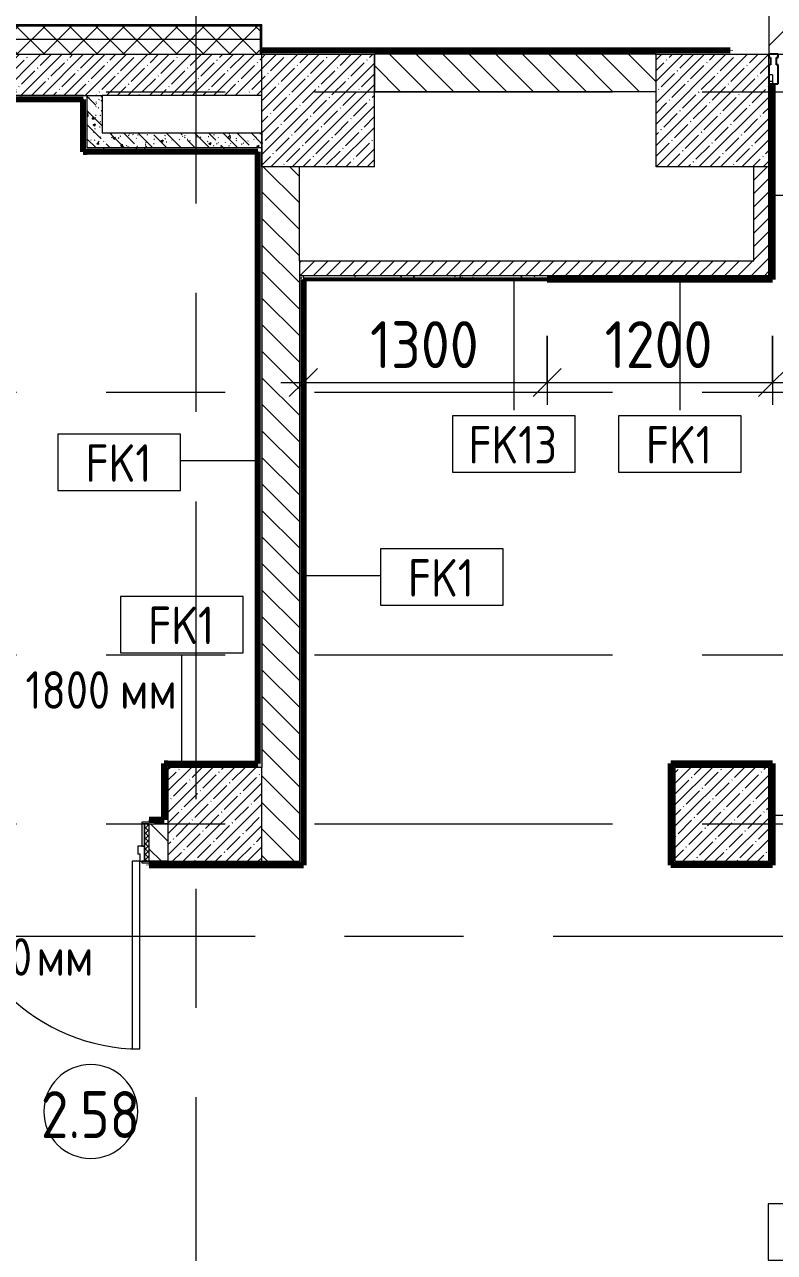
# Model space of a CAD drawing. Header units: millimetres. Extents: x -3245 to 186632, y -8553 to 29000.
# Drawn here: x 2796 to 6791, y 8816 to 15358 of the extents above; entities that cross this region are included whole.
import ezdxf

# ---------------------------------------------------------------- set-up
doc = ezdxf.new("R2010")
doc.units = ezdxf.units.MM
doc.linetypes.add('Осевая', pattern=[3175, 635, -476.25, 1587.5, -476.25])
for name, color, linetype, lineweight in [('A-ANNO-DIMS', 7, 'Continuous', 9), ('A-ANNO-DIMS-100', 7, 'Continuous', 9), ('A-AREA-IDEN', 7, 'Continuous', 9), ('A-DETL', 7, 'Continuous', 9), ('A-DOOR', 7, 'Continuous', 9), ('A-DOOR-1', 7, 'Continuous', 13), ('A-DOOR-FRAM', 7, 'Continuous', 13), ('A-DOOR-FRAM-1', 7, 'Continuous', 9), ('A-GLAZ-CWMG', 7, 'Continuous', 9), ('A-GLAZ-CWMG-1', 7, 'Continuous', 25), ('A-WALL', 7, 'Continuous', 9), ('A-WALL-IDEN', 7, 'Continuous', 9), ('I-WALL', 7, 'Continuous', 9), ('S-COLS', 7, 'Continuous', 9), ('Оси-2', 7, 'Осевая', 9)]:
    doc.layers.add(name, color=color, linetype=linetype, lineweight=lineweight)
for name, color, linetype, lineweight, true_color in [('A-DETL-GENF-2', 7, 'Continuous', 9, 0xc0c0c0), ('A-WALL-1', 7, 'Continuous', 9, 0xc0c0c0), ('A-WALL-4', 7, 'Continuous', 9, 0xff80c0), ('G-ANNO-TEXT-1', 7, 'Continuous', 9, 0x3c3c3c), ('I-WALL-10', 7, 'Continuous', 80, 0xff80c0), ('I-WALL-5', 7, 'Continuous', 9, 0xc0c0c0), ('I-WALL-9', 5, 'Continuous', 53, 0x0000ff), ('S-WALL-ANLY-1', 7, 'Continuous', 5, 0x008040)]:
    doc.layers.add(name, color=color, linetype=linetype, lineweight=lineweight, true_color=true_color)
doc.styles.add('GOST Common', font='GOST_Common.ttf', dxfattribs={"width": 0.9, "height": 200})
doc.styles.add('GOST Common_1', font='GOST_Common.ttf', dxfattribs={"width": 0.9, "height": 250})
doc.styles.add('ISOCPEUR', font='isocpeur.ttf', dxfattribs={"width": 0.9, "height": 250})
doc.dimstyles.new('ISO-2_5_0_9К_БОЛЬШОЙ', dxfattribs={"dimscale": 304.8, "dimtxt": 248.995294, "dimasz": 0.492126, "dimexe": 0.393701, "dimexo": 0.984252, "dimgap": 0, "dimtad": 1, "dimdec": 0, "dimrnd": 10, "dimzin": 0, "dimdsep": 46, "dimtxsty": 'ISOCPEUR', "dimblk1": 'OBLIQUE', "dimblk2": 'OBLIQUE', "dimsah": 1, "dimcen": 0.09, "dimdle": 0.393701, "dimazin": 0, "dimtfac": 1, "dimtdec": 4, "dimtix": 1, "dimtmove": 0, "dimatfit": 3, "dimfxl": 1, "dimtvp": 1, "dimtolj": 1, "dimtzin": 0, "dimarcsym": 2})
pattern_1 = [(45, (0, 0), (-57.02463, 57.02463), []), (45, (57.025, 0), (-57.02463, 57.02463), [100.806, -20.161, 3.353, -16.808])]
pattern_2 = [(135, (0, 0), (-70.7107, -70.7107), [])]
pattern_3 = [(135, (0, 0), (-75.43415, -75.43415), [106.68, -17.78, 3.556, -17.78]), (135, (0, 75.39), (-75.43415, -75.43415), []), (50, (0, 0), (127.5292, -11.1576), [13.335, -146.685]), (355, (0, 0), (-24.6697, 133.74), [10.668, -117.348]), (100.451, (10.63, -0.93), (102.8597, 122.5818), [11.333, -124.663]), (46.184, (0, 35.56), (189.7552, -29.4304), [20.002, -220.027]), (96.636, (15.81, 33.1), (166.1822, 173.1996), [17, -186.995]), (351.184, (0, 35.56), (166.184, 173.1976), [16.002, -176.022]), (21, (17.78, 26.67), (106.1303, -71.586), [13.335, -146.685]), (326, (17.78, 26.67), (43.2619, 128.9318), [10.668, -117.348]), (71.451, (26.62, 20.7), (149.392, 57.3451), [11.333, -124.663]), (37.5, (0, 0), (2.16223, 59.18836), [3.353, -112.573, 3.353, -115.773, -117.793]), (37.5, (0, 0), (2.16223, 59.18836), [-235.052, 3.353, -114.44]), (7.5, (0, 0), (46.77386, 70.12615), [3.353, -64.567, 3.353, -109.906, -44.894]), (7.5, (0, 0), (46.77386, 70.12615), [-181.178, 3.353, -41.542]), (327.5, (-39.65, 0), (94.91367, -4.0101), [3.353, -41.097, 3.353, -135.331, -184.023]), (327.5, (-39.65, 0), (94.91367, -4.0101), [-183.134, 3.353, -180.67]), (317.5, (-57.43, 0), (103.69057, 17.7988), [3.353, -54.432, 3.353, -88.748, -130.683]), (317.5, (-57.43, 0), (103.69057, 17.7988), [-149.885, 3.353, -127.33])]
pattern_4 = [(45, (0, 0), (-35.35534, 35.35534), [])]
pattern_5 = [(0, (0, 0), (121.92, 30.48), [10.058, -81.382, 10.058, -81.382, -487.68]), (0, (0, 0), (121.92, 30.48), [-182.88, 10.058, -172.822, 10.058, -81.382, -213.36]), (0, (0, 0), (121.92, 30.48), [-457.2, 10.058, -50.902, 10.058, -142.342]), (120, (45.72, 15.24), (-87.356454, 90.34582), [10.058, -81.382, 10.058, -81.382, -487.68]), (120, (45.72, 15.24), (-87.356454, 90.34582), [-182.88, 10.058, -172.822, 10.058, -81.382, -213.36]), (120, (45.72, 15.24), (-87.356454, 90.34582), [-457.2, 10.058, -50.902, 10.058, -142.342]), (240, (60.96, 76.2), (-34.563546, -120.82582), [10.058, -81.382, 10.058, -81.382, -487.68]), (240, (60.96, 76.2), (-34.563546, -120.82582), [-182.88, 10.058, -172.822, 10.058, -81.382, -213.36]), (240, (60.96, 76.2), (-34.563546, -120.82582), [-457.2, 10.058, -50.902, 10.058, -142.342])]

# ---------------------------------------------------------------- blocks, each defined once
blk = doc.blocks.new('110_Дверь_СКБ_1Ст_Внутренняя1 - Д-4к_п__1100x2100h_Артистические EI30-33310874-План отделки стен 2 этажа в осях 1-12')
at = {"layer": 'A-DOOR'}
h = blk.add_hatch(dxfattribs=at)
h.set_pattern_fill('FP_15', color=256, style=0, pattern_type=2)
h.set_pattern_definition([(135, (1751.41, 164.685), (-14.14214, -14.14214), []), (225, (1751.41, 164.685), (14.14214, -14.14214), [])])
h.paths.add_polyline_path([(537.5, 100), (537.5, -100), (562.5, -100), (562.5, 100)])
at = {"layer": 'A-DOOR-FRAM-1'}
h = blk.add_hatch(dxfattribs=at)
h.set_pattern_fill('FP_16', color=256, style=0, pattern_type=2)
h.set_pattern_definition([(45, (-371.384, 164.685), (-14.1421, 14.1421), []), (135, (-371.384, 164.685), (-14.1421, -14.1421), [])])
h.paths.add_polyline_path([(-512.5, 100), (-537.5, 100), (-537.5, -100), (-512.5, -100)])
at = {"layer": 'A-DOOR'}
blk.add_arc((-487.5, 100), 1000, 360, 90, dxfattribs=at)
at = {"layer": 'A-DOOR-1'}
for p, q in [((-487.5, 1100), (-487.5, 100)), ((-447.5, 1100), (-487.5, 1100)), ((-447.5, 100), (-447.5, 1100)), ((-487.5, 100), (-447.5, 100))]:
    blk.add_line(p, q, dxfattribs=at)
at = {"layer": 'A-DOOR-FRAM'}
for p, q in [((-497.5, 108), (-567.5, 108)), ((-567.5, 108), (-567.5, 100)), ((-567.5, 100), (-497.5, 100)), ((-512.5, 100), (-537.5, 100)), ((-537.5, 100), (-537.5, -100)), ((-487.5, 100), (-512.5, 100)), ((-512.5, 100), (-512.5, 20)), ((-512.5, -100), (-512.5, 100)), ((-497.5, 100), (-512.5, 100)), ((-512.5, 100), (-512.5, 99)), ((-512.5, 99), (-497.5, 99)), ((-497.5, 100), (-497.5, 108)), ((-497.5, 99), (-497.5, 100)), ((-487.5, 60), (-487.5, 100)), ((512.5, 100), (512.5, 60)), ((537.5, 100), (512.5, 100)), ((592.5, 108), (522.5, 108)), ((522.5, 108), (522.5, 100)), ((537.5, 100), (522.5, 100)), ((522.5, 100), (522.5, 99)), ((522.5, 100), (592.5, 100)), ((522.5, 99), (537.5, 99)), ((537.5, 20), (537.5, 100)), ((562.5, 100), (537.5, 100)), ((537.5, 100), (537.5, -100)), ((537.5, 99), (537.5, 100)), ((562.5, -100), (562.5, 100)), ((592.5, 100), (592.5, 108)), ((-512.5, 20), (-477.5, 20)), ((-497.5, 20), (-512.5, 20)), ((-512.5, 20), (-512.5, -100)), ((-497.5, -100), (-497.5, 20)), ((-477.5, 60), (-487.5, 60)), ((-477.5, 20), (-477.5, 60)), ((512.5, 60), (502.5, 60)), ((502.5, 60), (502.5, 20)), ((502.5, 20), (537.5, 20)), ((537.5, 20), (522.5, 20)), ((522.5, 20), (522.5, -100)), ((537.5, -100), (537.5, 20)), ((-497.5, -100), (-567.5, -100)), ((-567.5, -100), (-567.5, -108)), ((-567.5, -108), (-497.5, -108)), ((-537.5, -100), (-512.5, -100)), ((-512.5, -100), (-497.5, -100)), ((-497.5, -108), (-497.5, -100)), ((522.5, -100), (537.5, -100)), ((592.5, -100), (522.5, -100)), ((522.5, -100), (522.5, -108)), ((522.5, -108), (592.5, -108)), ((537.5, -100), (562.5, -100)), ((592.5, -108), (592.5, -100))]:
    blk.add_line(p, q, dxfattribs=at)
blk = doc.blocks.new('BSC_Колонна _Прямоугольная - 500х500-22206884-План отделки стен 2 этажа в осях 1-12')
at = {"layer": 'S-COLS'}
h = blk.add_hatch(dxfattribs=at)
h.set_pattern_fill('FP_72', color=256, style=0, pattern_type=2)
h.set_pattern_definition([(45, (-6510, -11150), (-57.02463, 57.02463), []), (45, (-6452.975, -11150), (-57.02463, 57.02463), [100.806, -20.161, 3.353, -16.808])])
h.paths.add_polyline_path([(-250, -250), (250, -250), (250, 250), (-250, 250)])
for p, q in [((250, 250), (-250, 250)), ((-250, 250), (-250, -250)), ((250, -250), (250, 250)), ((-250, -250), (250, -250))]:
    blk.add_line(p, q, dxfattribs=at)
blk = doc.blocks.new('BSC_Колонна _Прямоугольная - 500х500-V64-План отделки стен 2 этажа в осях 1-12')
at = {"layer": 'S-COLS'}
h = blk.add_hatch(dxfattribs=at)
h.set_pattern_fill('FP_73', color=256, style=0, pattern_type=2)
h.set_pattern_definition([(45, (-3810, -11150), (-57.0246, 57.0246), []), (45, (-3752.975, -11150), (-57.0246, 57.0246), [100.806, -20.161, 3.353, -16.808])])
h.paths.add_polyline_path([(-250, -250), (250, -250), (250, 250), (-250, 250)])
for p, q in [((250, 250), (-250, 250)), ((-250, 250), (-250, -250)), ((250, -250), (250, 250)), ((-250, -250), (250, -250))]:
    blk.add_line(p, q, dxfattribs=at)
blk = doc.blocks.new('Прямоугольный импост - Импост структурный с накладкой - 160мм-23997897-План отделки стен 2 этажа в осях 1-12')
at = {"layer": 'A-GLAZ-CWMG-1'}
for p, q in [((0, 140), (-50, 140)), ((-50, 140), (-50, 40)), ((0, 40), (0, 140)), ((-50, 40), (-40, 40)), ((-40, 0), (-40, 40)), ((-10, 0), (-10, 40)), ((-10, 40), (0, 40)), ((0, 0), (-10, 0)), ((0, -17), (0, 0)), ((-40, 0), (-50, 0)), ((-50, 0), (-50, -17)), ((-50, -17), (0, -17))]:
    blk.add_line(p, q, dxfattribs=at)
blk = doc.blocks.new('М_стена_0001 - Типоразмер_без рамки-25382661-План отделки стен 2 этажа в осях 1-12')
at = {"layer": 'A-WALL-IDEN'}
for p, q in [((3.258, 1.523), (-3.273, 1.523)), ((-3.273, 1.523), (-3.273, -1.477)), ((3.258, -1.477), (3.258, 1.523)), ((-3.273, -1.477), (3.258, -1.477))]:
    blk.add_line(p, q, dxfattribs=at)
blk = doc.blocks.new('Марка_Помещения - Номер-25198446-План отделки стен 2 этажа в осях 1-12')
at = {"layer": 'A-AREA-IDEN'}
for start, end in [(360, 180), (180, 360)]:
    blk.add_arc((0, 0), 2.5, start, end, dxfattribs=at)
blk = doc.blocks.new('DIMBLOCK15-План отделки стен 2 этажа в осях 1-12')
at = {"layer": 'A-ANNO-DIMS-100'}
for p, q in [((5579.5, 13699), (5579.5, 13331)), ((5579.5, 13451), (5579.5, 13699)), ((4281, 13257.1), (4281, 13571)), ((4161, 13451), (5579.5, 13451)), ((4281, 13451), (4281, 13257.1))]:
    blk.add_line(p, q, dxfattribs=at)
at = {"layer": 'A-ANNO-DIMS-100', "lineweight": 20}
for p, q in [((4281, 13451), (4356, 13526)), ((5579.5, 13451), (5654.5, 13526)), ((4281, 13451), (4206, 13376)), ((5579.5, 13451), (5504.5, 13376))]:
    blk.add_line(p, q, dxfattribs=at)
at = {"layer": 'A-ANNO-DIMS-100', "color": 0, "insert": (4635.8, 13777.6), "char_height": 250, "width": 706.764, "attachment_point": 1, "line_spacing_factor": 1.149209, "style": 'ISOCPEUR'}
blk.add_mtext('1300', dxfattribs=at)
blk = doc.blocks.new('_Oblique')
at = {"color": 0, "linetype": 'ByBlock', "lineweight": -2}
blk.add_line((-0.5, -0.5), (0.5, 0.5), dxfattribs=at)
blk = doc.blocks.new('DIMBLOCK16-План отделки стен 2 этажа в осях 1-12')
at = {"layer": 'A-ANNO-DIMS-100'}
for p, q in [((5579.5, 13699), (5579.5, 13331)), ((5579.5, 13451), (5579.5, 13699)), ((6781, 13699), (6781, 13331)), ((6781, 13451), (6781, 13699)), ((5579.5, 13451), (6901, 13451))]:
    blk.add_line(p, q, dxfattribs=at)
at = {"layer": 'A-ANNO-DIMS-100', "lineweight": 20}
for p, q in [((5579.5, 13451), (5654.5, 13526)), ((6781, 13451), (6856, 13526)), ((5579.5, 13451), (5504.5, 13376)), ((6781, 13451), (6706, 13376))]:
    blk.add_line(p, q, dxfattribs=at)
at = {"layer": 'A-ANNO-DIMS-100', "color": 0, "insert": (5885.8, 13777.6), "char_height": 250, "width": 706.764, "attachment_point": 1, "line_spacing_factor": 1.149209, "style": 'ISOCPEUR'}
blk.add_mtext('1200', dxfattribs=at)

msp = doc.modelspace()

# ---------------------------------------------------------------- hatches: boundary and pattern name
at = {"layer": 'A-DETL-GENF-2'}
h = msp.add_hatch(dxfattribs=at)
h.set_pattern_fill('FP_103', color=256, style=0, pattern_type=2)
h.set_pattern_definition([(45, (0, 0), (-212.132, 212.132), [])])
h.paths.add_polyline_path([(13710.3, 15200), (13710.3, 27150), (4660, 27150), (4660, 26500), (4060, 26500), (4060, 25750), (9710, 25750), (9710, 20770), (6760, 20770), (6760, 15200), (13603.1, 15200)])
at = {"layer": 'A-WALL'}
h = msp.add_hatch(dxfattribs=at)
h.set_pattern_fill('FP_14', color=256, style=0, pattern_type=2)
h.set_pattern_definition([(45, (0, 0), (-70.7107, 70.7107), []), (135, (0, 0), (-70.7107, -70.7107), [])])
h.paths.add_polyline_path([(4052, 15200), (4052, 15350), (-110, 15350), (-110, 15200), (2867.7, 15200)])
at = {"layer": 'I-WALL'}
h = msp.add_hatch(dxfattribs=at)
h.set_pattern_fill('FP_17', color=256, style=0, pattern_type=2)
h.set_pattern_definition(pattern_1)
h.paths.add_polyline_path([(4060, 14980), (4060, 15200), (390, 15200), (390, 14980), (3210, 14980)])
h = msp.add_hatch(dxfattribs=at)
h.set_pattern_fill('FP_13', color=256, style=0, pattern_type=2)
h.set_pattern_definition(pattern_2)
h.paths.add_polyline_path([(6160, 15000), (6160, 15200), (4660, 15200), (4660, 15000)])
h = msp.add_hatch(dxfattribs=at)
h.set_pattern_fill('FP_89', color=256, style=0, pattern_type=2)
h.set_pattern_definition(pattern_5)
h.paths.add_polyline_path([(6760, 14020), (6780, 14020), (6780, 15090), (6760, 15090), (6760, 14423.7)])
h = msp.add_hatch(dxfattribs=at)
h.set_pattern_fill('FP_89', color=256, style=0, pattern_type=2)
h.set_pattern_definition(pattern_5)
h.paths.add_polyline_path([(3110, 14960), (3110, 14980), (415, 14980), (415, 14960), (2867.7, 14960)])
h = msp.add_hatch(dxfattribs=at)
h.set_pattern_fill('FP_89', color=256, style=0, pattern_type=2)
h.set_pattern_definition(pattern_5)
h.paths.add_polyline_path([(3130, 14680.7), (3130, 14980), (3110, 14980), (3110, 14680.7)])
h = msp.add_hatch(dxfattribs=at)
h.set_pattern_fill('FP_42', color=256, style=0, pattern_type=2)
h.set_pattern_definition(pattern_3)
h.paths.add_polyline_path([(3210, 14700.7), (3210, 14980), (3130, 14980), (3130, 14700.7)])
h = msp.add_hatch(dxfattribs=at)
h.set_pattern_fill('FP_42', color=256, style=0, pattern_type=2)
h.set_pattern_definition(pattern_3)
h.paths.add_polyline_path([(4060, 14700.7), (4060, 14780.7), (3210, 14780.7), (3210, 14700.7)])
h = msp.add_hatch(dxfattribs=at)
h.set_pattern_fill('FP_89', color=256, style=0, pattern_type=2)
h.set_pattern_definition(pattern_5)
h.paths.add_polyline_path([(4060, 14680.7), (4060, 14700.7), (3130, 14700.7), (3130, 14680.7), (4040, 14680.7)])
h = msp.add_hatch(dxfattribs=at)
h.set_pattern_fill('FP_89', color=256, style=0, pattern_type=2)
h.set_pattern_definition(pattern_5)
h.paths.add_polyline_path([(4060, 11400), (4060, 14680.7), (4040, 14679.7), (4040, 11400)])
h = msp.add_hatch(dxfattribs=at)
h.set_pattern_fill('FP_13', color=256, style=0, pattern_type=2)
h.set_pattern_definition(pattern_2)
h.paths.add_polyline_path([(4060, 10900), (4260, 10900), (4260, 14600), (4060, 14600), (4060, 11400)])
h = msp.add_hatch(dxfattribs=at)
h.set_pattern_fill('FP_41', color=256, style=0, pattern_type=2)
h.set_pattern_definition(pattern_4)
h.paths.add_polyline_path([(6760, 14100), (6760, 14600), (6680, 14600), (6680, 14100)])
h = msp.add_hatch(dxfattribs=at)
h.set_pattern_fill('FP_41', color=256, style=0, pattern_type=2)
h.set_pattern_definition(pattern_4)
h.paths.add_polyline_path([(6760, 14020), (6760, 14100), (4260, 14100), (4260, 14020)])
h = msp.add_hatch(dxfattribs=at)
h.set_pattern_fill('FP_89', color=256, style=0, pattern_type=2)
h.set_pattern_definition(pattern_5)
h.paths.add_polyline_path([(4281, 14000), (6780, 14000), (6780, 14020), (4260, 14020), (4260, 14000), (4280, 14000)])
h = msp.add_hatch(dxfattribs=at)
h.set_pattern_fill('FP_89', color=256, style=0, pattern_type=2)
h.set_pattern_definition(pattern_5)
h.paths.add_polyline_path([(4260, 10880), (4280, 10880), (4280, 14000), (4260, 14000), (4260, 10900)])
h = msp.add_hatch(dxfattribs=at)
h.set_pattern_fill('FP_89', color=256, style=0, pattern_type=2)
h.set_pattern_definition(pattern_5)
h.paths.add_polyline_path([(3560, 11100), (3560, 11420), (3540, 11420), (3540, 11100)])
h = msp.add_hatch(dxfattribs=at)
h.set_pattern_fill('FP_89', color=256, style=0, pattern_type=2)
h.set_pattern_definition(pattern_5)
h.paths.add_polyline_path([(4040, 11400), (4039, 11420), (3560, 11420), (3560, 11400)])
h = msp.add_hatch(dxfattribs=at)
h.set_pattern_fill('FP_89', color=256, style=0, pattern_type=2)
h.set_pattern_definition(pattern_5)
h.paths.add_polyline_path([(6260, 10880), (6260, 11420), (6240, 11420), (6240, 10880)])
h = msp.add_hatch(dxfattribs=at)
h.set_pattern_fill('FP_89', color=256, style=0, pattern_type=2)
h.set_pattern_definition(pattern_5)
h.paths.add_polyline_path([(6760, 11400), (6760, 11420), (6260, 11420), (6260, 11400)])
h = msp.add_hatch(dxfattribs=at)
h.set_pattern_fill('FP_89', color=256, style=0, pattern_type=2)
h.set_pattern_definition(pattern_5)
h.paths.add_polyline_path([(6780, 10900), (6780, 11420), (6760, 11420), (6760, 10900)])
h = msp.add_hatch(dxfattribs=at)
h.set_pattern_fill('FP_13', color=256, style=0, pattern_type=2)
h.set_pattern_definition(pattern_2)
h.paths.add_polyline_path([(546, 10900), (2360, 10900), (2360, 11100), (390, 11100), (390, 10900), (526, 10900)])
h.paths.add_polyline_path([(3560, 10900), (3560, 11100), (3460, 11100), (3460, 10900), (3490, 10900)])
h = msp.add_hatch(dxfattribs=at)
h.set_pattern_fill('FP_89', color=256, style=0, pattern_type=2)
h.set_pattern_definition(pattern_5)
h.paths.add_polyline_path([(3540, 11100), (3540, 11120), (3460, 11120), (3460, 11108), (3490, 11107.5), (3490, 11100)])
h.paths.add_polyline_path([(1690, 11100), (2330, 11100), (2330, 11108), (2360, 11108), (2360, 11120), (1690, 11120)])
h = msp.add_hatch(dxfattribs=at)
h.set_pattern_fill('FP_89', color=256, style=0, pattern_type=2)
h.set_pattern_definition(pattern_5)
h.paths.add_polyline_path([(4260, 10880), (4260, 10900), (3490, 10900), (3490, 10892), (3460, 10892), (3460, 10880), (4209.6, 10880)])
h.paths.add_polyline_path([(526, 10880), (2360, 10880), (2360, 10892), (2330, 10892), (2330, 10900), (526, 10900)])
h = msp.add_hatch(dxfattribs=at)
h.set_pattern_fill('FP_89', color=256, style=0, pattern_type=2)
h.set_pattern_definition(pattern_5)
h.paths.add_polyline_path([(6780, 10880), (6780, 10900), (6260, 10900), (6260, 10880), (6760, 10880)])
at = {"layer": 'S-COLS'}
h = msp.add_hatch(dxfattribs=at)
h.set_pattern_fill('FP_17', color=256, style=0, pattern_type=2)
h.set_pattern_definition(pattern_1)
h.paths.add_polyline_path([(4209.6, 14600), (4660, 14600), (4660, 15200), (4060, 15200), (4060, 14600)])
h = msp.add_hatch(dxfattribs=at)
h.set_pattern_fill('FP_17', color=256, style=0, pattern_type=2)
h.set_pattern_definition(pattern_1)
h.paths.add_polyline_path([(6760, 14600), (6760, 15200), (6160, 15200), (6160, 14600), (6442.2, 14600)])

# ---------------------------------------------------------------- linework, layer by layer
at = {"layer": 'A-DETL'}
for p, q in [((6760, 20770), (6760, 15200)), ((6760, 15200), (13710.3, 15200))]:
    msp.add_line(p, q, dxfattribs=at)
at = {"layer": 'A-WALL'}
for p, q in [((4055, 15353), (-263, 15353)), ((4052, 15350), (-260, 15350)), ((4052, 15200), (4052, 15350)), ((4055, 15200), (4055, 15353)), ((3110, 14980), (3210, 14980)), ((3110, 14959), (3110, 14960)), ((4040, 14680.7), (3130, 14680.7)), ((4040, 14680.7), (4040, 14679.7)), ((4260, 14100), (4260, 10900)), ((4280, 14000), (4280, 10880)), ((5579.5, 14000), (4280, 14000)), ((4040, 11420), (4039, 11420)), ((3540, 11100), (3490, 11100)), ((3490, 10900), (3560, 10900)), ((3560, 10900), (3490, 10900)), ((4060, 10900), (4260, 10900))]:
    msp.add_line(p, q, dxfattribs=at)
at = {"layer": 'A-WALL-1'}
for p in [(-268, 15358), (4060, 15200)]:
    msp.add_line(p, (4060, 15358), dxfattribs=at)
at = {"layer": 'A-WALL-4'}
for p, q in [((440, 14960), (3110, 14960)), ((3110, 14959), (3110, 14680.7)), ((4040, 14679.7), (4040, 11420)), ((5579.5, 13999), (5579.5, 14000)), ((4039, 11420), (3560, 11420)), ((3540, 11120), (3540, 11121))]:
    msp.add_line(p, q, dxfattribs=at)
at = {"layer": 'A-WALL-IDEN'}
for p, q in [((6780.5, 14449.3), (7191.4, 14449.3)), ((5402.8, 13999.5), (5402.8, 13303.3)), ((6286, 13999.5), (6286, 13303.3)), ((4039.5, 13033.8), (3627, 13033.8)), ((4280.5, 12422.3), (4691.4, 12422.3)), ((3634.3, 11420.5), (3634.3, 11997.2)), ((6780.5, 11145.9), (7191.4, 11145.9))]:
    msp.add_line(p, q, dxfattribs=at)
at = {"layer": 'I-WALL-10'}
for p, q in [((4060, 15220), (4060, 15221)), ((4060, 15221), (6555, 15221)), ((6555, 15220), (4060, 15220)), ((6555, 15220), (6555, 15221)), ((6780, 14000), (6780, 15043)), ((6781, 15043), (6780, 15043)), ((6781, 15043), (6781, 13999)), ((3109, 14959), (460, 14959)), ((3109, 14679.7), (3109, 14959)), ((4039, 14679.7), (3109, 14679.7)), ((3110, 14680.7), (3130, 14680.7)), ((4039, 11421), (4039, 14679.7)), ((4281, 14000), (4281, 10879)), ((5579.5, 14000), (6780, 14000)), ((6781, 13999), (5579.5, 13999)), ((3539, 11421), (4039, 11421)), ((3539, 11121), (3539, 11421)), ((3560, 11420), (3540, 11420)), ((3540, 11420), (3540, 11121)), ((6239, 11421), (6781, 11421)), ((6239, 10879), (6239, 11421)), ((6780, 11420), (6240, 11420)), ((6240, 11420), (6240, 10880)), ((6780, 10880), (6780, 11420)), ((6781, 11421), (6781, 10879)), ((3539, 11121), (3460, 11121)), ((3460, 11121), (3460, 11120)), ((3460, 11120), (3540, 11120)), ((4280, 10880), (3460, 10880)), ((3460, 10879), (3460, 10880)), ((3460, 10879), (4281, 10879)), ((6781, 10879), (6239, 10879)), ((6240, 10880), (6780, 10880))]:
    msp.add_line(p, q, dxfattribs=at)
at = {"layer": 'I-WALL-5'}
for p, q in [((390, 15200), (4060, 15200)), ((4060, 14980), (4060, 15200)), ((6160, 15200), (4660, 15200)), ((4660, 15200), (4660, 15000)), ((6160, 15000), (6160, 15200)), ((6760, 14020), (6760, 15090)), ((6780, 15090), (6760, 15090)), ((6780, 15090), (6780, 15043)), ((6160, 15000), (4660, 15000)), ((3110, 14980), (390, 14980)), ((3130, 14700.7), (3130, 14980)), ((4060, 14980), (3210, 14980)), ((3210, 14980), (3210, 14780.7)), ((3210, 14780.7), (4060, 14780.7)), ((4060, 14780.7), (4060, 11400)), ((4060, 14700.7), (3130, 14700.7)), ((4260, 14600), (4060, 14600)), ((4260, 14100), (4260, 14600)), ((6760, 14600), (6680, 14600)), ((6680, 14100), (6680, 14600)), ((4260, 14100), (6680, 14100)), ((6760, 14020), (4260, 14020)), ((6780, 11420), (6780, 11420)), ((3460, 11120), (3460, 11108)), ((3540, 11121), (3540, 11121)), ((3560, 11100), (3540, 11100)), ((3460, 10892), (3460, 10880))]:
    msp.add_line(p, q, dxfattribs=at)
at = {"layer": 'I-WALL-9'}
msp.add_line((5579.5, 13999), (4280, 13999), dxfattribs=at)
at = {"layer": 'S-COLS'}
for p, q in [((4060, 14600), (4060, 15200)), ((4060, 15200), (4660, 15200)), ((4660, 15000), (4660, 15200)), ((6160, 14600), (6160, 15200)), ((6160, 15200), (6760, 15200)), ((6760, 14600), (6760, 15200)), ((4660, 14600), (4660, 15000)), ((4260, 14600), (4060, 14600)), ((4660, 14600), (4260, 14600)), ((6760, 14600), (6160, 14600))]:
    msp.add_line(p, q, dxfattribs=at)
at = {"layer": 'S-WALL-ANLY-1'}
msp.add_line((4060, 15279), (-189, 15279), dxfattribs=at)
at = {"layer": 'Оси-2'}
for p, q in [((3710, 593.7), (3710, 24898.1)), ((55, 15000), (30760, 15000)), ((55, 13400), (30760, 13400)), ((55, 12000), (35770, 12000)), ((55, 11100), (35770, 11100)), ((1325, 10500), (35770, 10500))]:
    msp.add_line(p, q, dxfattribs=at)

# ---------------------------------------------------------------- block references
at = {"layer": 'A-AREA-IDEN', "xscale": 99.99999999999993, "yscale": 99.99999999999993, "zscale": 99.99999999999993}
msp.add_blockref('Марка_Помещения - Номер-25198446-План отделки стен 2 этажа в осях 1-12', (3148.5, 9566.5), dxfattribs=at)
at = {"layer": 'A-DOOR', "rotation": 180}
msp.add_blockref('110_Дверь_СКБ_1Ст_Внутренняя1 - Д-4к_п__1100x2100h_Артистические EI30-33310874-План отделки стен 2 этажа в осях 1-12', (2922.5, 11000), dxfattribs=at)
at = {"layer": 'A-GLAZ-CWMG', "rotation": 180}
msp.add_blockref('Прямоугольный импост - Импост структурный с накладкой - 160мм-23997897-План отделки стен 2 этажа в осях 1-12', (6760, 15183), dxfattribs=at)
at = {"layer": 'A-WALL-IDEN', "xscale": 99.99999999999993, "yscale": 99.99999999999993, "zscale": 99.99999999999993}
for p in [(5403.5, 13120.9), (6286.7, 13120.9), (3301.2, 13023.4), (5018.8, 12411.8), (3635.1, 12158.8), (7083.6, 8922.1)]:
    msp.add_blockref('М_стена_0001 - Типоразмер_без рамки-25382661-План отделки стен 2 этажа в осях 1-12', p, dxfattribs=at)
at = {"layer": 'S-COLS'}
for name, p in [('BSC_Колонна _Прямоугольная - 500х500-V64-План отделки стен 2 этажа в осях 1-12', (3810, 11150)), ('BSC_Колонна _Прямоугольная - 500х500-22206884-План отделки стен 2 этажа в осях 1-12', (6510, 11150))]:
    msp.add_blockref(name, p, dxfattribs=at)

# ---------------------------------------------------------------- texts
at = {"layer": 'A-AREA-IDEN', "insert": (2882.8, 9675), "char_height": 250, "width": 663.797, "attachment_point": 1, "style": 'GOST Common_1'}
msp.add_mtext('2.58', dxfattribs=at)
at = {"layer": 'A-WALL-IDEN', "char_height": 200, "attachment_point": 1, "style": 'GOST Common'}
for s, insert, width in [('FK13', (5160.8, 13218.9), 598.861), ('FK1', (6106.5, 13218.9), 447.342), ('FK1', (3121, 13121.4), 447.342), ('FK1', (4838.5, 12509.8), 447.342), ('FK1', (3454.8, 12256.8), 447.342)]:
    msp.add_mtext(s, dxfattribs=dict(at, insert=insert, width=width))
at = {"layer": 'G-ANNO-TEXT-1', "char_height": 200, "attachment_point": 1, "style": 'GOST Common'}
for s, insert, width in [(' 1800 ', (2691.3, 11912.4), 743.164), ('мм', (3304.5, 11912.4), 360.759), (' = 1800 ', (2050.2, 10490.3), 981.265), ('мм', (2859.8, 10490.3), 360.759)]:
    msp.add_mtext(s, dxfattribs=dict(at, insert=insert, width=width))

# ---------------------------------------------------------------- dimensions: what is measured, and where the dimension line sits
at = {"layer": 'A-ANNO-DIMS'}
for base, p1, p2, override, picture, middle in [((5579.5432, 13451.0268), (4281, 13557.0928), (5579.5432, 13999), {"dimpost": '<>', "dimfxl": 1371.676477}, 'DIMBLOCK15-План отделки стен 2 этажа в осях 1-12', (4930.2716, 13576.0268)), ((6781.0001, 13451.0268), (5579.5432, 13999), (6781.0001, 13999), {"dimpost": '<>', "dimfxl": 1201.456933}, 'DIMBLOCK16-План отделки стен 2 этажа в осях 1-12', (6180.2716, 13576.0268))]:
    dim = msp.add_linear_dim(base=base, p1=p1, p2=p2, dimstyle='ISO-2_5_0_9К_БОЛЬШОЙ', override=override, dxfattribs=at)
    dim.commit()
    dim.dimension.update_dxf_attribs({"geometry": picture, "text_midpoint": middle})

doc.saveas('drawing.dxf')
